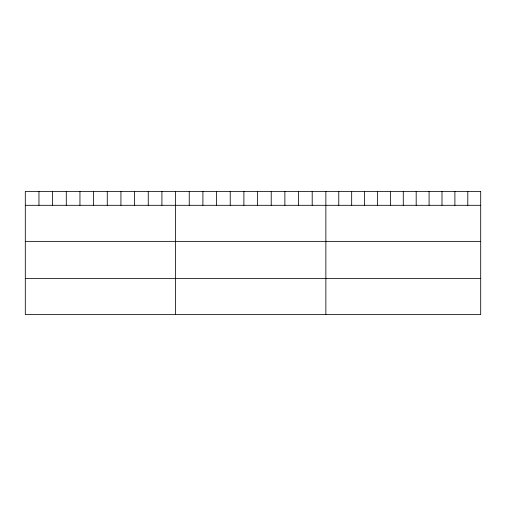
<?xml version="1.0" encoding="UTF-8"?>
<svg xmlns="http://www.w3.org/2000/svg" width="506" height="506" viewBox="0 0 506 506"><rect width="100%" height="100%" fill="white"/><g stroke="black" fill="none" stroke-linecap="round" stroke-linejoin="round"><path stroke-width="0.76" d="M25.3 205.303L480.7 205.303M25.3 241.368L480.7 241.368M25.3 278.528L480.7 278.528M467.797 191.407L467.797 205.303M454.894 191.407L454.894 205.303M441.991 191.407L441.991 205.303M429.088 191.407L429.088 205.303M416.185 191.407L416.185 205.303M403.282 191.407L403.282 205.303M390.379 191.407L390.379 205.303M377.476 191.407L377.476 205.303M364.573 191.407L364.573 205.303M351.67 191.407L351.67 205.303M338.767 191.407L338.767 205.303M325.864 191.407L325.864 314.593M312.202 191.407L312.202 205.303M298.54 191.407L298.54 205.303M284.878 191.407L284.878 205.303M271.216 191.407L271.216 205.303M257.554 191.407L257.554 205.303M243.892 191.407L243.892 205.303M230.23 191.407L230.23 205.303M216.568 191.407L216.568 205.303M202.906 191.407L202.906 205.303M189.244 191.407L189.244 205.303M175.582 191.407L175.582 314.593M161.92 191.407L161.92 205.303M148.258 191.407L148.258 205.303M134.596 191.407L134.596 205.303M120.934 191.407L120.934 205.303M107.272 191.407L107.272 205.303M93.61 191.407L93.61 205.303M79.948 191.407L79.948 205.303M66.286 191.407L66.286 205.303M52.624 191.407L52.624 205.303M38.962 191.407L38.962 205.303M480.7 191.407L25.3 191.407L25.3 314.593L480.7 314.593L480.7 191.407"/></g></svg>
